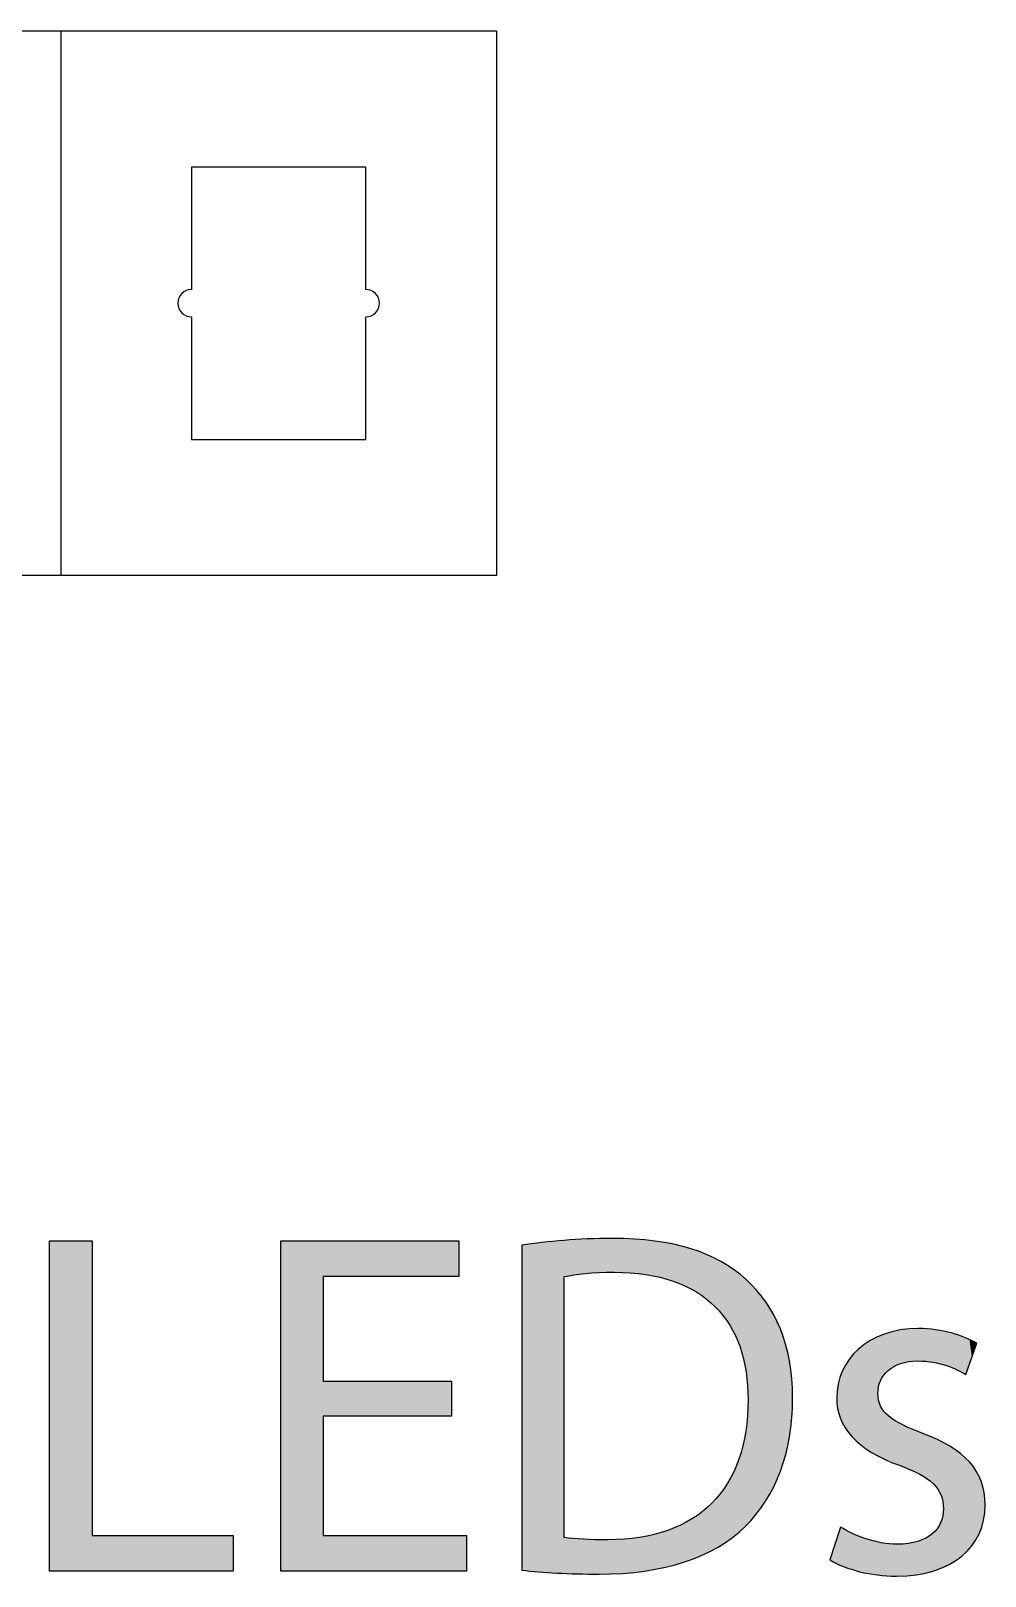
# Model space of a CAD drawing. Extents: x 4 to 432, y -209 to -4.
# Drawn here: x 364.37 to 381.9, y -151.55 to -123.18 of the extents above; entities that cross this region are included whole.
import ezdxf

# ---------------------------------------------------------------- set-up
doc = ezdxf.new("R2010")
doc.units = 0
doc.layers.add('LAYER_1', color=7, linetype='CONTINUOUS')

# ---------------------------------------------------------------- blocks, each defined once
blk = doc.blocks.new('*U13')
at = {"layer": 'LAYER_1', "color": 250, "extrusion": (0, 0, -1)}
for points in [[(-364.71, -151.461), (-364.71, -145.395), (-365.493, -151.461)], [(-365.493, -151.461), (-364.71, -145.395), (-365.493, -145.395)]]:
    blk.add_solid(points, dxfattribs=at)
at = {"layer": 'LAYER_1', "color": 250}
for points in [[(365.493, -151.461), (365.493, -150.804), (368.085, -151.461)], [(368.085, -151.461), (365.493, -150.804), (368.085, -150.804)]]:
    blk.add_solid(points, dxfattribs=at)
blk = doc.blocks.new('*U14')
at = {"layer": 'LAYER_1', "color": 250, "extrusion": (0, 0, -1)}
for points in [[(-368.958, -151.461), (-368.958, -145.395), (-369.741, -151.461)], [(-369.741, -151.461), (-368.958, -145.395), (-369.741, -145.395)], [(-372.099, -146.052), (-372.099, -145.395), (-372.234, -146.052)], [(-372.234, -146.052), (-372.099, -145.395), (-372.234, -145.395)], [(-372.099, -151.461), (-372.099, -150.804), (-372.234, -151.461)], [(-372.234, -151.461), (-372.099, -150.804), (-372.234, -150.804)], [(-372.234, -151.461), (-372.234, -150.804), (-372.369, -151.461)], [(-372.369, -151.461), (-372.234, -150.804), (-372.369, -150.804)]]:
    blk.add_solid(points, dxfattribs=at)
at = {"layer": 'LAYER_1', "color": 250}
for points in [[(369.741, -146.052), (369.741, -145.395), (372.099, -146.052)], [(372.099, -146.052), (369.741, -145.395), (372.099, -145.395)], [(369.741, -148.617), (369.741, -147.969), (372.099, -148.617)], [(372.099, -148.617), (369.741, -147.969), (372.099, -147.969)], [(369.741, -151.461), (369.741, -150.804), (372.099, -151.461)], [(372.099, -151.461), (369.741, -150.804), (372.099, -150.804)]]:
    blk.add_solid(points, dxfattribs=at)
blk = doc.blocks.new('*U15')
at = {"layer": 'LAYER_1', "color": 250}
for points in [[(374.036, -151.496), (373.386, -145.476), (374.036, -145.401)], [(373.386, -151.443), (373.386, -145.476), (374.036, -151.496)], [(374.164, -151.5), (374.036, -145.401), (374.164, -145.386)], [(374.036, -151.496), (374.036, -145.401), (374.164, -151.5)], [(374.164, -151.5), (374.164, -145.386), (374.168, -151.5)], [(374.168, -151.5), (374.164, -145.386), (374.168, -145.386)], [(374.524, -145.999), (374.168, -145.386), (374.524, -145.372)], [(374.553, -145.995), (374.524, -145.372), (374.553, -145.37)], [(374.808, -145.984), (374.553, -145.37), (374.808, -145.36)], [(374.961, -145.977), (374.808, -145.36), (374.961, -145.354)], [(375.051, -145.973), (374.961, -145.354), (375.051, -145.35)], [(375.087, -145.971), (375.087, -145.351), (375.238, -145.977)], [(375.238, -145.977), (375.238, -145.356), (375.266, -145.978)], [(375.266, -145.978), (375.266, -145.357), (375.387, -145.982)], [(375.387, -145.982), (375.387, -145.36), (375.458, -145.99)], [(375.458, -145.99), (375.458, -145.362), (375.552, -146)], [(375.552, -146), (375.552, -145.371), (375.645, -146.01)], [(375.645, -146.01), (375.645, -145.38), (375.668, -146.013)], [(375.668, -146.013), (375.668, -145.383), (375.821, -146.043)], [(375.821, -146.043), (375.821, -145.397), (375.835, -146.046)], [(375.835, -146.046), (375.835, -145.399), (375.929, -146.065)], [(375.929, -146.065), (375.929, -145.415), (376.025, -146.093)], [(376.025, -146.093), (376.025, -145.432), (376.071, -146.106)], [(376.071, -146.106), (376.071, -145.44), (376.171, -146.136)], [(376.171, -146.136), (376.171, -145.457), (376.183, -146.141)], [(376.183, -146.141), (376.183, -145.459), (376.302, -146.189)], [(376.302, -146.189), (376.302, -145.49), (376.378, -146.22)], [(376.378, -146.22), (376.378, -145.51), (376.392, -146.226)], [(376.392, -146.226), (376.392, -145.514), (376.502, -146.285)], [(376.502, -146.285), (376.502, -145.543), (376.514, -146.291)], [(376.514, -146.291), (376.514, -145.547), (376.594, -146.334)], [(376.594, -146.334), (376.594, -145.576), (376.703, -146.41)], [(376.703, -146.41), (376.703, -145.616), (376.707, -146.412)], [(376.707, -146.412), (376.707, -145.618), (376.777, -146.461)], [(376.777, -146.461), (376.777, -145.643), (376.794, -146.476)], [(376.794, -146.476), (376.794, -145.649), (376.88, -146.552)], [(376.88, -146.552), (376.88, -145.692), (376.94, -146.605)], [(376.94, -146.605), (376.94, -145.721), (376.998, -146.67)], [(376.998, -146.67), (376.998, -145.75), (377.034, -146.71)], [(377.034, -146.71), (377.034, -145.767), (377.058, -146.737)], [(377.058, -146.737), (377.058, -145.779), (377.083, -146.765)], [(377.083, -146.765), (377.083, -145.795), (377.168, -146.886)], [(377.168, -146.886), (377.168, -145.85), (377.207, -146.942)], [(377.207, -146.942), (377.207, -145.875), (377.26, -147.04)], [(377.26, -147.04), (377.26, -145.909), (377.282, -147.08)], [(377.282, -147.08), (377.282, -145.923), (377.296, -147.106)], [(377.296, -147.106), (377.296, -145.932), (377.311, -147.134)], [(377.311, -147.134), (377.311, -145.944), (377.376, -147.291)], [(377.376, -147.291), (377.376, -145.997), (377.397, -147.342)], [(377.397, -147.342), (377.397, -146.014), (377.449, -147.519)], [(377.449, -147.519), (377.449, -146.058), (377.462, -147.564)], [(377.462, -147.564), (377.462, -146.069), (377.49, -147.705)], [(377.49, -147.705), (377.49, -146.091), (377.502, -147.763)], [(377.502, -147.763), (377.502, -146.101), (377.508, -147.796)], [(377.508, -147.796), (377.508, -146.106), (377.509, -147.8)], [(377.509, -147.8), (377.509, -146.107), (377.533, -148.024)], [(377.533, -148.024), (377.533, -146.132), (377.536, -148.049)], [(377.536, -148.049), (377.536, -146.135), (377.544, -148.311)], [(377.544, -150.583), (377.536, -148.534), (377.544, -148.311)], [(377.533, -150.595), (377.509, -148.828), (377.533, -148.61)], [(377.536, -150.592), (377.533, -148.61), (377.536, -148.534)], [(377.49, -150.642), (377.462, -149.09), (377.49, -148.95)], [(377.502, -150.63), (377.49, -148.95), (377.502, -148.892)], [(377.508, -150.623), (377.502, -148.892), (377.508, -148.834)], [(377.509, -150.622), (377.508, -148.834), (377.509, -148.828)], [(377.449, -150.678), (377.397, -149.334), (377.449, -149.157)], [(377.462, -150.667), (377.449, -149.157), (377.462, -149.09)], [(377.376, -150.742), (377.311, -149.562), (377.376, -149.404)], [(377.397, -150.724), (377.376, -149.404), (377.397, -149.334)], [(377.207, -150.878), (377.168, -149.846), (377.207, -149.773)], [(377.26, -150.843), (377.207, -149.773), (377.26, -149.674)], [(377.282, -150.824), (377.26, -149.674), (377.282, -149.634)], [(377.296, -150.812), (377.282, -149.634), (377.296, -149.6)], [(377.311, -150.798), (377.296, -149.6), (377.311, -149.562)], [(376.998, -151.018), (376.94, -150.145), (376.998, -150.08)], [(377.034, -150.994), (376.998, -150.08), (377.034, -150.038)], [(377.058, -150.978), (377.034, -150.038), (377.058, -150.004)], [(377.083, -150.961), (377.058, -150.004), (377.083, -149.968)], [(377.168, -150.904), (377.083, -149.968), (377.168, -149.846)], [(376.703, -151.168), (376.594, -150.446), (376.703, -150.37)], [(376.707, -151.166), (376.703, -150.37), (376.707, -150.367)], [(376.777, -151.13), (376.707, -150.367), (376.777, -150.305)], [(376.794, -151.122), (376.777, -150.305), (376.794, -150.29)], [(376.88, -151.078), (376.794, -150.29), (376.88, -150.213)], [(376.94, -151.047), (376.88, -150.213), (376.94, -150.145)], [(376.183, -151.345), (376.171, -150.672), (376.183, -150.667)], [(376.302, -151.313), (376.183, -150.667), (376.302, -150.618)], [(376.378, -151.292), (376.302, -150.618), (376.378, -150.577)], [(376.392, -151.286), (376.378, -150.577), (376.392, -150.569)], [(376.502, -151.244), (376.392, -150.569), (376.502, -150.509)], [(376.514, -151.24), (376.502, -150.509), (376.514, -150.503)], [(376.594, -151.209), (376.514, -150.503), (376.594, -150.446)], [(374.168, -151.5), (374.168, -150.84), (374.524, -151.508)], [(374.524, -151.508), (374.524, -150.876), (374.553, -151.509)], [(374.553, -151.509), (374.553, -150.877), (374.808, -151.515)], [(375.051, -151.507), (374.961, -150.885), (375.051, -150.882)], [(375.087, -151.506), (375.051, -150.882), (375.087, -150.881)], [(375.238, -151.501), (375.087, -150.881), (375.238, -150.875)], [(375.266, -151.498), (375.238, -150.875), (375.266, -150.874)], [(375.387, -151.486), (375.266, -150.874), (375.387, -150.861)], [(375.458, -151.478), (375.387, -150.861), (375.458, -150.853)], [(375.552, -151.468), (375.458, -150.853), (375.552, -150.842)], [(375.645, -151.459), (375.552, -150.842), (375.645, -150.824)], [(375.668, -151.454), (375.645, -150.824), (375.668, -150.819)], [(375.821, -151.426), (375.668, -150.819), (375.821, -150.788)], [(375.835, -151.424), (375.821, -150.788), (375.835, -150.784)], [(375.929, -151.406), (375.835, -150.784), (375.929, -150.756)], [(376.025, -151.389), (375.929, -150.756), (376.025, -150.727)], [(376.071, -151.376), (376.025, -150.727), (376.071, -150.714)], [(376.171, -151.349), (376.071, -150.714), (376.171, -150.672)]]:
    blk.add_solid(points, dxfattribs=at)
at = {"layer": 'LAYER_1', "color": 250, "extrusion": (0, 0, -1)}
for points in [[(-374.168, -146.052), (-374.168, -145.386), (-374.524, -145.999)], [(-374.524, -145.999), (-374.524, -145.372), (-374.553, -145.995)], [(-374.553, -145.995), (-374.553, -145.37), (-374.808, -145.984)], [(-374.808, -145.984), (-374.808, -145.36), (-374.961, -145.977)], [(-374.961, -145.977), (-374.961, -145.354), (-375.051, -145.973)], [(-375.051, -145.973), (-375.051, -145.35), (-375.087, -145.971)], [(-375.087, -145.971), (-375.051, -145.35), (-375.087, -145.351)], [(-375.238, -145.977), (-375.087, -145.351), (-375.238, -145.356)], [(-375.266, -145.978), (-375.238, -145.356), (-375.266, -145.357)], [(-375.387, -145.982), (-375.266, -145.357), (-375.387, -145.36)], [(-375.458, -145.99), (-375.387, -145.36), (-375.458, -145.362)], [(-375.552, -146), (-375.458, -145.362), (-375.552, -145.371)], [(-375.645, -146.01), (-375.552, -145.371), (-375.645, -145.38)], [(-375.668, -146.013), (-375.645, -145.38), (-375.668, -145.383)], [(-375.821, -146.043), (-375.668, -145.383), (-375.821, -145.397)], [(-375.835, -146.046), (-375.821, -145.397), (-375.835, -145.399)], [(-375.929, -146.065), (-375.835, -145.399), (-375.929, -145.415)], [(-376.025, -146.093), (-375.929, -145.415), (-376.025, -145.432)], [(-376.071, -146.106), (-376.025, -145.432), (-376.071, -145.44)], [(-376.171, -146.136), (-376.071, -145.44), (-376.171, -145.457)], [(-376.183, -146.141), (-376.171, -145.457), (-376.183, -145.459)], [(-376.302, -146.189), (-376.183, -145.459), (-376.302, -145.49)], [(-376.378, -146.22), (-376.302, -145.49), (-376.378, -145.51)], [(-376.392, -146.226), (-376.378, -145.51), (-376.392, -145.514)], [(-376.502, -146.285), (-376.392, -145.514), (-376.502, -145.543)], [(-376.514, -146.291), (-376.502, -145.543), (-376.514, -145.547)], [(-376.594, -146.334), (-376.514, -145.547), (-376.594, -145.576)], [(-376.703, -146.41), (-376.594, -145.576), (-376.703, -145.616)], [(-376.707, -146.412), (-376.703, -145.616), (-376.707, -145.618)], [(-376.777, -146.461), (-376.707, -145.618), (-376.777, -145.643)], [(-376.794, -146.476), (-376.777, -145.643), (-376.794, -145.649)], [(-376.88, -146.552), (-376.794, -145.649), (-376.88, -145.692)], [(-376.94, -146.605), (-376.88, -145.692), (-376.94, -145.721)], [(-376.998, -146.67), (-376.94, -145.721), (-376.998, -145.75)], [(-377.034, -146.71), (-376.998, -145.75), (-377.034, -145.767)], [(-377.058, -146.737), (-377.034, -145.767), (-377.058, -145.779)], [(-377.083, -146.765), (-377.058, -145.779), (-377.083, -145.795)], [(-377.168, -146.886), (-377.083, -145.795), (-377.168, -145.85)], [(-377.207, -146.942), (-377.168, -145.85), (-377.207, -145.875)], [(-377.26, -147.04), (-377.207, -145.875), (-377.26, -145.909)], [(-377.282, -147.08), (-377.26, -145.909), (-377.282, -145.923)], [(-377.296, -147.106), (-377.282, -145.923), (-377.296, -145.932)], [(-377.311, -147.134), (-377.296, -145.932), (-377.311, -145.944)], [(-377.376, -147.291), (-377.311, -145.944), (-377.376, -145.997)], [(-377.397, -147.342), (-377.376, -145.997), (-377.397, -146.014)], [(-377.449, -147.519), (-377.397, -146.014), (-377.449, -146.058)], [(-377.462, -147.564), (-377.449, -146.058), (-377.462, -146.069)], [(-377.49, -147.705), (-377.462, -146.069), (-377.49, -146.091)], [(-377.502, -147.763), (-377.49, -146.091), (-377.502, -146.101)], [(-377.508, -147.796), (-377.502, -146.101), (-377.508, -146.106)], [(-377.509, -147.8), (-377.508, -146.106), (-377.509, -146.107)], [(-377.533, -148.024), (-377.509, -146.107), (-377.533, -146.132)], [(-377.536, -148.049), (-377.533, -146.132), (-377.536, -146.135)], [(-377.544, -148.311), (-377.536, -146.135), (-377.544, -146.143)], [(-377.544, -150.583), (-377.544, -146.143), (-377.69, -150.421)], [(-377.69, -150.421), (-377.544, -146.143), (-377.69, -146.292)], [(-377.69, -150.421), (-377.69, -146.292), (-377.7, -150.408)], [(-377.7, -150.408), (-377.69, -146.292), (-377.7, -146.302)], [(-377.7, -150.408), (-377.7, -146.302), (-377.865, -150.178)], [(-377.865, -150.178), (-377.7, -146.302), (-377.865, -146.513)], [(-377.865, -150.178), (-377.865, -146.513), (-377.869, -150.171)], [(-377.869, -150.171), (-377.865, -146.513), (-377.869, -146.517)], [(-377.869, -150.171), (-377.869, -146.517), (-378.015, -149.912)], [(-378.015, -149.912), (-377.869, -146.517), (-378.015, -146.753)], [(-378.015, -149.912), (-378.015, -146.753), (-378.016, -149.911)], [(-378.016, -149.911), (-378.015, -146.753), (-378.016, -146.754)], [(-378.016, -149.911), (-378.016, -146.754), (-378.138, -149.628)], [(-378.138, -149.628), (-378.016, -146.754), (-378.138, -147.013)], [(-378.138, -149.628), (-378.138, -147.013), (-378.139, -149.625)], [(-378.139, -149.625), (-378.138, -147.013), (-378.139, -147.016)], [(-378.139, -149.625), (-378.139, -147.016), (-378.235, -149.323)], [(-378.235, -149.323), (-378.139, -147.016), (-378.235, -147.294)], [(-378.235, -149.323), (-378.235, -147.294), (-378.236, -149.318)], [(-378.236, -149.318), (-378.235, -147.294), (-378.236, -147.301)], [(-378.236, -149.318), (-378.236, -147.301), (-378.305, -148.996)], [(-378.305, -148.996), (-378.236, -147.301), (-378.305, -147.6)], [(-378.305, -148.996), (-378.305, -147.6), (-378.306, -148.992)], [(-378.306, -148.992), (-378.305, -147.6), (-378.306, -147.607)], [(-378.306, -148.992), (-378.306, -147.607), (-378.349, -148.65)], [(-378.349, -148.65), (-378.306, -147.607), (-378.349, -147.929)], [(-378.349, -148.65), (-378.349, -147.929), (-378.349, -148.647)], [(-378.349, -148.647), (-378.349, -147.929), (-378.349, -147.937)], [(-378.349, -148.647), (-378.349, -147.937), (-378.363, -148.284)], [(-377.533, -150.595), (-377.533, -148.61), (-377.536, -150.592)], [(-377.536, -150.592), (-377.536, -148.534), (-377.544, -150.583)], [(-377.49, -150.642), (-377.49, -148.95), (-377.502, -150.63)], [(-377.502, -150.63), (-377.502, -148.892), (-377.508, -150.623)], [(-377.508, -150.623), (-377.508, -148.834), (-377.509, -150.622)], [(-377.509, -150.622), (-377.509, -148.828), (-377.533, -150.595)], [(-377.449, -150.678), (-377.449, -149.157), (-377.462, -150.667)], [(-377.462, -150.667), (-377.462, -149.09), (-377.49, -150.642)], [(-377.376, -150.742), (-377.376, -149.404), (-377.397, -150.724)], [(-377.397, -150.724), (-377.397, -149.334), (-377.449, -150.678)], [(-377.207, -150.878), (-377.207, -149.773), (-377.26, -150.843)], [(-377.26, -150.843), (-377.26, -149.674), (-377.282, -150.824)], [(-377.282, -150.824), (-377.282, -149.634), (-377.296, -150.812)], [(-377.296, -150.812), (-377.296, -149.6), (-377.311, -150.798)], [(-377.311, -150.798), (-377.311, -149.562), (-377.376, -150.742)], [(-376.998, -151.018), (-376.998, -150.08), (-377.034, -150.994)], [(-377.034, -150.994), (-377.034, -150.038), (-377.058, -150.978)], [(-377.058, -150.978), (-377.058, -150.004), (-377.083, -150.961)], [(-377.083, -150.961), (-377.083, -149.968), (-377.168, -150.904)], [(-377.168, -150.904), (-377.168, -149.846), (-377.207, -150.878)], [(-376.703, -151.168), (-376.703, -150.37), (-376.707, -151.166)], [(-376.707, -151.166), (-376.707, -150.367), (-376.777, -151.13)], [(-376.777, -151.13), (-376.777, -150.305), (-376.794, -151.122)], [(-376.794, -151.122), (-376.794, -150.29), (-376.88, -151.078)], [(-376.88, -151.078), (-376.88, -150.213), (-376.94, -151.047)], [(-376.94, -151.047), (-376.94, -150.145), (-376.998, -151.018)], [(-376.183, -151.345), (-376.183, -150.667), (-376.302, -151.313)], [(-376.302, -151.313), (-376.302, -150.618), (-376.378, -151.292)], [(-376.378, -151.292), (-376.378, -150.577), (-376.392, -151.286)], [(-376.392, -151.286), (-376.392, -150.569), (-376.502, -151.244)], [(-376.502, -151.244), (-376.502, -150.509), (-376.514, -151.24)], [(-376.514, -151.24), (-376.514, -150.503), (-376.594, -151.209)], [(-376.594, -151.209), (-376.594, -150.446), (-376.703, -151.168)], [(-374.524, -151.508), (-374.168, -150.84), (-374.524, -150.876)], [(-374.553, -151.509), (-374.524, -150.876), (-374.553, -150.877)], [(-374.808, -151.515), (-374.553, -150.877), (-374.808, -150.882)], [(-374.808, -151.515), (-374.808, -150.882), (-374.961, -151.51)], [(-374.961, -151.51), (-374.808, -150.882), (-374.961, -150.885)], [(-374.961, -151.51), (-374.961, -150.885), (-375.051, -151.507)], [(-375.051, -151.507), (-375.051, -150.882), (-375.087, -151.506)], [(-375.087, -151.506), (-375.087, -150.881), (-375.238, -151.501)], [(-375.238, -151.501), (-375.238, -150.875), (-375.266, -151.498)], [(-375.266, -151.498), (-375.266, -150.874), (-375.387, -151.486)], [(-375.387, -151.486), (-375.387, -150.861), (-375.458, -151.478)], [(-375.458, -151.478), (-375.458, -150.853), (-375.552, -151.468)], [(-375.552, -151.468), (-375.552, -150.842), (-375.645, -151.459)], [(-375.645, -151.459), (-375.645, -150.824), (-375.668, -151.454)], [(-375.668, -151.454), (-375.668, -150.819), (-375.821, -151.426)], [(-375.821, -151.426), (-375.821, -150.788), (-375.835, -151.424)], [(-375.835, -151.424), (-375.835, -150.784), (-375.929, -151.406)], [(-375.929, -151.406), (-375.929, -150.756), (-376.025, -151.389)], [(-376.025, -151.389), (-376.025, -150.727), (-376.071, -151.376)], [(-376.071, -151.376), (-376.071, -150.714), (-376.171, -151.349)], [(-376.171, -151.349), (-376.171, -150.672), (-376.183, -151.345)]]:
    blk.add_solid(points, dxfattribs=at)
blk = doc.blocks.new('*U16')
at = {"layer": 'LAYER_1', "color": 250}
for points in [[(379.789, -149.263), (379.706, -147.286), (379.789, -147.225)], [(379.814, -149.28), (379.789, -147.225), (379.814, -147.214)], [(379.789, -149.263), (379.789, -147.225), (379.814, -149.28)], [(379.921, -149.337), (379.814, -147.214), (379.921, -147.165)], [(379.814, -149.28), (379.814, -147.214), (379.921, -149.337)], [(379.929, -149.341), (379.921, -147.165), (379.929, -147.161)], [(379.921, -149.337), (379.921, -147.165), (379.929, -149.341)], [(379.941, -148.076), (379.929, -147.161), (379.941, -147.156)], [(379.977, -147.965), (379.941, -147.155), (379.977, -147.139)], [(379.941, -148.075), (379.941, -147.156), (379.941, -147.155)], [(379.978, -147.962), (379.977, -147.139), (379.978, -147.138)], [(379.991, -147.94), (379.978, -147.138), (379.991, -147.132)], [(380.036, -147.864), (379.991, -147.132), (380.036, -147.112)], [(380.041, -147.858), (380.036, -147.112), (380.041, -147.109)], [(380.046, -147.853), (380.041, -147.109), (380.046, -147.107)], [(380.05, -147.848), (380.046, -147.107), (380.05, -147.106)], [(380.118, -147.776), (380.05, -147.106), (380.118, -147.089)], [(380.13, -147.767), (380.118, -147.089), (380.13, -147.086)], [(380.221, -147.703), (380.13, -147.086), (380.221, -147.063)], [(380.27, -147.681), (380.221, -147.063), (380.27, -147.05)], [(380.288, -147.673), (380.27, -147.05), (380.288, -147.046)], [(380.325, -147.657), (380.288, -147.046), (380.325, -147.037)], [(380.342, -147.649), (380.325, -147.037), (380.342, -147.032)], [(380.346, -147.648), (380.342, -147.032), (380.346, -147.032)], [(380.388, -147.637), (380.346, -147.032), (380.388, -147.029)], [(380.49, -147.613), (380.388, -147.029), (380.49, -147.021)], [(380.492, -147.613), (380.49, -147.021), (380.492, -147.021)], [(380.637, -147.602), (380.492, -147.021), (380.637, -147.009)], [(380.658, -147.6), (380.637, -147.009), (380.658, -147.008)], [(380.663, -147.601), (380.658, -147.008), (380.663, -147.007)], [(380.658, -147.6), (380.658, -147.008), (380.663, -147.601)], [(380.675, -147.602), (380.663, -147.007), (380.675, -147.006)], [(380.663, -147.601), (380.663, -147.007), (380.675, -147.602)], [(380.675, -147.602), (380.675, -147.006), (380.698, -147.604)], [(380.698, -147.604), (380.698, -147.008), (380.757, -147.609)], [(380.757, -147.609), (380.757, -147.012), (380.809, -147.613)], [(380.809, -147.613), (380.809, -147.015), (380.838, -147.616)], [(380.838, -147.616), (380.838, -147.017), (380.927, -147.623)], [(380.927, -147.623), (380.927, -147.024), (380.944, -147.624)], [(380.944, -147.624), (380.944, -147.025), (380.949, -147.626)], [(380.949, -147.626), (380.949, -147.025), (380.962, -147.629)], [(380.962, -147.629), (380.962, -147.026), (380.995, -147.637)], [(380.995, -147.637), (380.995, -147.028), (381.019, -147.643)], [(381.019, -147.643), (381.019, -147.033), (381.023, -147.644)], [(381.023, -147.644), (381.023, -147.034), (381.032, -147.647)], [(381.032, -147.647), (381.032, -147.036), (381.083, -147.659)], [(381.083, -147.659), (381.083, -147.046), (381.09, -147.661)], [(381.09, -147.661), (381.09, -147.048), (381.122, -147.669)], [(381.122, -147.669), (381.122, -147.054), (381.124, -147.669)], [(381.124, -147.669), (381.124, -147.054), (381.134, -147.672)], [(381.134, -147.672), (381.134, -147.057), (381.191, -147.686)], [(381.191, -147.686), (381.191, -147.068), (381.241, -147.706)], [(381.241, -147.706), (381.241, -147.078), (381.254, -147.711)], [(381.254, -147.711), (381.254, -147.081), (381.285, -147.724)], [(381.285, -147.724), (381.285, -147.087), (381.394, -147.767)], [(381.394, -147.767), (381.394, -147.124), (381.451, -147.798)], [(381.451, -147.798), (381.451, -147.143), (381.473, -147.811)], [(381.473, -147.811), (381.473, -147.151), (381.539, -147.847)], [(381.539, -147.847), (381.539, -147.173), (381.548, -147.852)], [(381.737, -147.302), (381.657, -147.232), (381.737, -147.272)], [(379.451, -148.986), (379.401, -147.571), (379.451, -147.517)], [(379.455, -148.992), (379.451, -147.517), (379.455, -147.512)], [(379.451, -148.986), (379.451, -147.517), (379.455, -148.992)], [(379.573, -149.102), (379.455, -147.512), (379.573, -147.382)], [(379.455, -148.992), (379.455, -147.512), (379.573, -149.102)], [(379.594, -149.122), (379.573, -147.382), (379.594, -147.367)], [(379.573, -149.102), (379.573, -147.382), (379.594, -149.122)], [(379.616, -149.142), (379.594, -147.367), (379.616, -147.351)], [(379.594, -149.122), (379.594, -147.367), (379.616, -149.142)], [(379.706, -149.205), (379.616, -147.351), (379.706, -147.286)], [(379.616, -149.142), (379.616, -147.351), (379.706, -149.205)], [(379.706, -149.205), (379.706, -147.286), (379.789, -149.263)], [(379.276, -148.723), (379.244, -147.887), (379.276, -147.788)], [(379.3, -148.77), (379.276, -147.788), (379.3, -147.747)], [(379.276, -148.723), (379.276, -147.788), (379.3, -148.77)], [(379.331, -148.83), (379.3, -147.747), (379.331, -147.694)], [(379.3, -148.77), (379.3, -147.747), (379.331, -148.83)], [(379.401, -148.922), (379.331, -147.694), (379.401, -147.571)], [(379.331, -148.83), (379.331, -147.694), (379.401, -148.922)], [(379.401, -148.922), (379.401, -147.571), (379.451, -148.986)], [(379.19, -148.476), (379.173, -148.284), (379.19, -148.114)], [(379.199, -148.506), (379.19, -148.114), (379.199, -148.028)], [(379.19, -148.476), (379.19, -148.114), (379.199, -148.506)], [(379.243, -148.658), (379.199, -148.028), (379.243, -147.892)], [(379.199, -148.506), (379.199, -148.028), (379.243, -148.658)], [(379.244, -148.661), (379.243, -147.892), (379.244, -147.887)], [(379.243, -148.658), (379.243, -147.892), (379.244, -148.661)], [(379.244, -148.661), (379.244, -147.887), (379.276, -148.723)], [(379.929, -149.341), (379.929, -148.194), (379.941, -149.347)], [(379.941, -149.347), (379.941, -148.318), (379.941, -149.348)], [(379.941, -149.348), (379.941, -148.32), (379.977, -149.367)], [(379.977, -149.367), (379.977, -148.426), (379.978, -149.367)], [(379.978, -149.367), (379.978, -148.431), (379.991, -149.374)], [(379.991, -149.374), (379.991, -148.451), (380.036, -149.398)], [(380.036, -149.398), (380.036, -148.521), (380.041, -149.401)], [(380.041, -149.401), (380.041, -148.529), (380.046, -149.403)], [(380.046, -149.403), (380.046, -148.534), (380.05, -149.406)], [(380.05, -149.406), (380.05, -148.538), (380.118, -149.433)], [(380.118, -149.433), (380.118, -148.605), (380.13, -149.438)], [(380.13, -149.438), (380.13, -148.617), (380.221, -149.475)], [(380.221, -149.475), (380.221, -148.674), (380.27, -149.495)], [(380.27, -149.495), (380.27, -148.704), (380.288, -149.502)], [(380.288, -149.502), (380.288, -148.715), (380.325, -149.517)], [(380.325, -149.517), (380.325, -148.737), (380.342, -149.525)], [(380.342, -149.525), (380.342, -148.748), (380.346, -149.527)], [(380.346, -149.527), (380.346, -148.751), (380.388, -149.545)], [(380.388, -149.545), (380.388, -148.777), (380.49, -149.59)], [(380.49, -149.59), (380.49, -148.82), (380.492, -149.59)], [(380.492, -149.59), (380.492, -148.82), (380.637, -149.654)], [(380.637, -149.654), (380.637, -148.882), (380.658, -149.663)], [(380.658, -149.663), (380.658, -148.89), (380.663, -149.665)], [(380.663, -149.665), (380.663, -148.893), (380.675, -149.671)], [(380.675, -149.671), (380.675, -148.898), (380.698, -149.68)], [(380.698, -149.68), (380.698, -148.908), (380.757, -149.716)], [(380.757, -149.716), (380.757, -148.932), (380.809, -149.748)], [(380.809, -149.748), (380.809, -148.954), (380.838, -149.766)], [(380.838, -149.766), (380.838, -148.967), (380.927, -149.839)], [(380.927, -149.839), (380.927, -149.004), (380.944, -149.853)], [(380.944, -149.853), (380.944, -149.011), (380.949, -149.857)], [(380.949, -149.857), (380.949, -149.014), (380.962, -149.872)], [(380.962, -149.872), (380.962, -149.019), (380.995, -149.911)], [(380.995, -149.911), (380.995, -149.033), (381.019, -149.939)], [(381.019, -149.939), (381.019, -149.043), (381.023, -149.944)], [(381.023, -149.944), (381.023, -149.045), (381.032, -149.956)], [(381.032, -149.956), (381.032, -149.05), (381.083, -150.051)], [(381.083, -150.051), (381.083, -149.077), (381.09, -150.064)], [(381.09, -150.064), (381.09, -149.081), (381.122, -150.177)], [(381.122, -150.177), (381.122, -149.097), (381.124, -150.184)], [(381.124, -150.184), (381.124, -149.098), (381.134, -150.318)], [(381.134, -151.384), (381.124, -150.43), (381.134, -150.318)], [(379.243, -151.349), (379.199, -150.79), (379.243, -150.657)], [(379.244, -151.35), (379.243, -150.657), (379.244, -150.651)], [(379.243, -151.349), (379.243, -150.657), (379.244, -151.35)], [(379.244, -151.35), (379.244, -150.651), (379.276, -151.365)], [(381.032, -151.426), (381.023, -150.674), (381.032, -150.658)], [(381.083, -151.405), (381.032, -150.658), (381.083, -150.571)], [(381.09, -151.402), (381.083, -150.571), (381.09, -150.549)], [(381.122, -151.389), (381.09, -150.549), (381.122, -150.45)], [(381.124, -151.388), (381.122, -150.45), (381.124, -150.43)], [(379.173, -151.315), (379.047, -151.254), (379.173, -150.87)], [(379.19, -151.324), (379.173, -150.87), (379.19, -150.817)], [(379.173, -151.315), (379.173, -150.87), (379.19, -151.324)], [(379.199, -151.328), (379.19, -150.817), (379.199, -150.79)], [(379.19, -151.324), (379.19, -150.817), (379.199, -151.328)], [(379.199, -151.328), (379.199, -150.79), (379.243, -151.349)], [(379.276, -151.365), (379.276, -150.669), (379.3, -151.377)], [(379.3, -151.377), (379.3, -150.682), (379.331, -151.386)], [(379.331, -151.386), (379.331, -150.699), (379.401, -151.409)], [(379.401, -151.409), (379.401, -150.738), (379.451, -151.425)], [(379.451, -151.425), (379.451, -150.765), (379.455, -151.426)], [(379.455, -151.426), (379.455, -150.767), (379.573, -151.464)], [(379.573, -151.464), (379.573, -150.814), (379.594, -151.47)], [(379.594, -151.47), (379.594, -150.822), (379.616, -151.474)], [(379.616, -151.474), (379.616, -150.831), (379.706, -151.491)], [(379.706, -151.491), (379.706, -150.866), (379.789, -151.506)], [(379.789, -151.506), (379.789, -150.887), (379.814, -151.511)], [(379.814, -151.511), (379.814, -150.894), (379.921, -151.53)], [(379.921, -151.53), (379.921, -150.921), (379.929, -151.531)], [(379.929, -151.531), (379.929, -150.923), (379.941, -151.531)], [(379.941, -151.531), (379.941, -150.926), (379.941, -151.531)], [(379.941, -151.531), (379.941, -150.926), (379.977, -151.534)], [(379.977, -151.534), (379.977, -150.935), (379.978, -151.534)], [(379.978, -151.534), (379.978, -150.935), (379.991, -151.534)], [(379.991, -151.534), (379.991, -150.939), (380.036, -151.537)], [(380.036, -151.537), (380.036, -150.943), (380.041, -151.537)], [(380.041, -151.537), (380.041, -150.943), (380.046, -151.538)], [(380.046, -151.538), (380.046, -150.944), (380.05, -151.538)], [(380.05, -151.538), (380.05, -150.944), (380.118, -151.542)], [(380.118, -151.542), (380.118, -150.95), (380.13, -151.543)], [(380.13, -151.543), (380.13, -150.952), (380.221, -151.548)], [(380.637, -151.527), (380.492, -150.953), (380.637, -150.921)], [(380.658, -151.522), (380.637, -150.921), (380.658, -150.917)], [(380.663, -151.521), (380.658, -150.917), (380.663, -150.916)], [(380.675, -151.518), (380.663, -150.916), (380.675, -150.911)], [(380.698, -151.513), (380.675, -150.911), (380.698, -150.902)], [(380.757, -151.5), (380.698, -150.902), (380.757, -150.878)], [(380.809, -151.489), (380.757, -150.878), (380.809, -150.856)], [(380.838, -151.482), (380.809, -150.856), (380.838, -150.837)], [(380.927, -151.463), (380.838, -150.837), (380.927, -150.777)], [(380.944, -151.459), (380.927, -150.777), (380.944, -150.76)], [(380.949, -151.458), (380.944, -150.76), (380.949, -150.755)], [(380.962, -151.455), (380.949, -150.755), (380.962, -150.741)], [(380.995, -151.441), (380.962, -150.741), (380.995, -150.707)], [(381.019, -151.432), (380.995, -150.707), (381.019, -150.682)], [(381.023, -151.43), (381.019, -150.682), (381.023, -150.674)], [(380.221, -151.548), (380.221, -150.96), (380.27, -151.551)], [(380.325, -151.548), (380.288, -150.966), (380.325, -150.964)], [(380.342, -151.546), (380.325, -150.964), (380.342, -150.963)], [(380.346, -151.546), (380.342, -150.963), (380.346, -150.963)], [(380.388, -151.543), (380.346, -150.963), (380.388, -150.96)], [(380.49, -151.537), (380.388, -150.96), (380.49, -150.953)], [(380.492, -151.536), (380.49, -150.953), (380.492, -150.953)]]:
    blk.add_solid(points, dxfattribs=at)
at = {"layer": 'LAYER_1', "color": 250, "extrusion": (0, 0, -1)}
for points in [[(-379.929, -148.194), (-379.929, -147.161), (-379.941, -148.076)], [(-379.941, -148.075), (-379.941, -147.155), (-379.977, -147.965)], [(-379.941, -148.076), (-379.941, -147.156), (-379.941, -148.075)], [(-379.977, -147.965), (-379.977, -147.139), (-379.978, -147.962)], [(-379.978, -147.962), (-379.978, -147.138), (-379.991, -147.94)], [(-379.991, -147.94), (-379.991, -147.132), (-380.036, -147.864)], [(-380.036, -147.864), (-380.036, -147.112), (-380.041, -147.858)], [(-380.041, -147.858), (-380.041, -147.109), (-380.046, -147.853)], [(-380.046, -147.853), (-380.046, -147.107), (-380.05, -147.848)], [(-380.05, -147.848), (-380.05, -147.106), (-380.118, -147.776)], [(-380.118, -147.776), (-380.118, -147.089), (-380.13, -147.767)], [(-380.13, -147.767), (-380.13, -147.086), (-380.221, -147.703)], [(-380.221, -147.703), (-380.221, -147.063), (-380.27, -147.681)], [(-380.27, -147.681), (-380.27, -147.05), (-380.288, -147.673)], [(-380.288, -147.673), (-380.288, -147.046), (-380.325, -147.657)], [(-380.325, -147.657), (-380.325, -147.037), (-380.342, -147.649)], [(-380.342, -147.649), (-380.342, -147.032), (-380.346, -147.648)], [(-380.346, -147.648), (-380.346, -147.032), (-380.388, -147.637)], [(-380.388, -147.637), (-380.388, -147.029), (-380.49, -147.613)], [(-380.49, -147.613), (-380.49, -147.021), (-380.492, -147.613)], [(-380.492, -147.613), (-380.492, -147.021), (-380.637, -147.602)], [(-380.637, -147.602), (-380.637, -147.009), (-380.658, -147.6)], [(-380.698, -147.604), (-380.675, -147.006), (-380.698, -147.008)], [(-380.757, -147.609), (-380.698, -147.008), (-380.757, -147.012)], [(-380.809, -147.613), (-380.757, -147.012), (-380.809, -147.015)], [(-380.838, -147.616), (-380.809, -147.015), (-380.838, -147.017)], [(-380.927, -147.623), (-380.838, -147.017), (-380.927, -147.024)], [(-380.944, -147.624), (-380.927, -147.024), (-380.944, -147.025)], [(-380.949, -147.626), (-380.944, -147.025), (-380.949, -147.025)], [(-380.962, -147.629), (-380.949, -147.025), (-380.962, -147.026)], [(-380.995, -147.637), (-380.962, -147.026), (-380.995, -147.028)], [(-381.019, -147.643), (-380.995, -147.028), (-381.019, -147.033)], [(-381.023, -147.644), (-381.019, -147.033), (-381.023, -147.034)], [(-381.032, -147.647), (-381.023, -147.034), (-381.032, -147.036)], [(-381.083, -147.659), (-381.032, -147.036), (-381.083, -147.046)], [(-381.09, -147.661), (-381.083, -147.046), (-381.09, -147.048)], [(-381.122, -147.669), (-381.09, -147.048), (-381.122, -147.054)], [(-381.124, -147.669), (-381.122, -147.054), (-381.124, -147.054)], [(-381.134, -147.672), (-381.124, -147.054), (-381.134, -147.057)], [(-381.191, -147.686), (-381.134, -147.057), (-381.191, -147.068)], [(-381.241, -147.706), (-381.191, -147.068), (-381.241, -147.078)], [(-381.254, -147.711), (-381.241, -147.078), (-381.254, -147.081)], [(-381.285, -147.724), (-381.254, -147.081), (-381.285, -147.087)], [(-381.394, -147.767), (-381.285, -147.087), (-381.394, -147.124)], [(-381.451, -147.798), (-381.394, -147.124), (-381.451, -147.143)], [(-381.473, -147.811), (-381.451, -147.143), (-381.473, -147.151)], [(-381.539, -147.847), (-381.473, -147.151), (-381.539, -147.173)], [(-381.548, -147.852), (-381.539, -147.173), (-381.548, -147.178)], [(-381.548, -147.852), (-381.548, -147.178), (-381.612, -147.668)], [(-381.612, -147.668), (-381.548, -147.178), (-381.612, -147.21)], [(-381.612, -147.668), (-381.612, -147.21), (-381.657, -147.536)], [(-381.657, -147.536), (-381.612, -147.21), (-381.657, -147.232)], [(-381.657, -147.536), (-381.657, -147.232), (-381.737, -147.302)], [(-381.737, -147.302), (-381.737, -147.272), (-381.746, -147.276)], [(-379.941, -149.347), (-379.929, -148.194), (-379.941, -148.318)], [(-379.941, -149.348), (-379.941, -148.318), (-379.941, -148.32)], [(-379.977, -149.367), (-379.941, -148.32), (-379.977, -148.426)], [(-379.978, -149.367), (-379.977, -148.426), (-379.978, -148.431)], [(-379.991, -149.374), (-379.978, -148.431), (-379.991, -148.451)], [(-380.036, -149.398), (-379.991, -148.451), (-380.036, -148.521)], [(-380.041, -149.401), (-380.036, -148.521), (-380.041, -148.529)], [(-380.046, -149.403), (-380.041, -148.529), (-380.046, -148.534)], [(-380.05, -149.406), (-380.046, -148.534), (-380.05, -148.538)], [(-380.118, -149.433), (-380.05, -148.538), (-380.118, -148.605)], [(-380.13, -149.438), (-380.118, -148.605), (-380.13, -148.617)], [(-380.221, -149.475), (-380.13, -148.617), (-380.221, -148.674)], [(-380.27, -149.495), (-380.221, -148.674), (-380.27, -148.704)], [(-380.288, -149.502), (-380.27, -148.704), (-380.288, -148.715)], [(-380.325, -149.517), (-380.288, -148.715), (-380.325, -148.737)], [(-380.342, -149.525), (-380.325, -148.737), (-380.342, -148.748)], [(-380.346, -149.527), (-380.342, -148.748), (-380.346, -148.751)], [(-380.388, -149.545), (-380.346, -148.751), (-380.388, -148.777)], [(-380.49, -149.59), (-380.388, -148.777), (-380.49, -148.82)], [(-380.492, -149.59), (-380.49, -148.82), (-380.492, -148.82)], [(-380.637, -149.654), (-380.492, -148.82), (-380.637, -148.882)], [(-380.658, -149.663), (-380.637, -148.882), (-380.658, -148.89)], [(-380.663, -149.665), (-380.658, -148.89), (-380.663, -148.893)], [(-380.675, -149.671), (-380.663, -148.893), (-380.675, -148.898)], [(-380.698, -149.68), (-380.675, -148.898), (-380.698, -148.908)], [(-380.757, -149.716), (-380.698, -148.908), (-380.757, -148.932)], [(-380.809, -149.748), (-380.757, -148.932), (-380.809, -148.954)], [(-380.838, -149.766), (-380.809, -148.954), (-380.838, -148.967)], [(-380.927, -149.839), (-380.838, -148.967), (-380.927, -149.004)], [(-380.944, -149.853), (-380.927, -149.004), (-380.944, -149.011)], [(-380.949, -149.857), (-380.944, -149.011), (-380.949, -149.014)], [(-380.962, -149.872), (-380.949, -149.014), (-380.962, -149.019)], [(-380.995, -149.911), (-380.962, -149.019), (-380.995, -149.033)], [(-381.019, -149.939), (-380.995, -149.033), (-381.019, -149.043)], [(-381.023, -149.944), (-381.019, -149.043), (-381.023, -149.045)], [(-381.032, -149.956), (-381.023, -149.045), (-381.032, -149.05)], [(-381.083, -150.051), (-381.032, -149.05), (-381.083, -149.077)], [(-381.09, -150.064), (-381.083, -149.077), (-381.09, -149.081)], [(-381.122, -150.177), (-381.09, -149.081), (-381.122, -149.097)], [(-381.124, -150.184), (-381.122, -149.097), (-381.124, -149.098)], [(-381.134, -150.318), (-381.124, -149.098), (-381.134, -149.104)], [(-381.134, -151.384), (-381.134, -149.104), (-381.191, -151.361)], [(-381.191, -151.361), (-381.134, -149.104), (-381.191, -149.134)], [(-381.191, -151.361), (-381.191, -149.134), (-381.241, -151.34)], [(-381.241, -151.34), (-381.191, -149.134), (-381.241, -149.161)], [(-381.241, -151.34), (-381.241, -149.161), (-381.254, -151.331)], [(-381.254, -151.331), (-381.241, -149.161), (-381.254, -149.168)], [(-381.254, -151.331), (-381.254, -149.168), (-381.285, -151.311)], [(-381.285, -151.311), (-381.254, -149.168), (-381.285, -149.189)], [(-381.285, -151.311), (-381.285, -149.189), (-381.394, -151.238)], [(-381.394, -151.238), (-381.285, -149.189), (-381.394, -149.265)], [(-381.394, -151.238), (-381.394, -149.265), (-381.451, -151.201)], [(-381.451, -151.201), (-381.394, -149.265), (-381.451, -149.304)], [(-381.451, -151.201), (-381.451, -149.304), (-381.473, -151.186)], [(-381.473, -151.186), (-381.451, -149.304), (-381.473, -149.325)], [(-381.473, -151.186), (-381.473, -149.325), (-381.539, -151.118)], [(-381.539, -151.118), (-381.473, -149.325), (-381.539, -149.386)], [(-381.539, -151.118), (-381.539, -149.386), (-381.548, -151.108)], [(-381.548, -151.108), (-381.539, -149.386), (-381.548, -149.395)], [(-381.548, -151.108), (-381.548, -149.395), (-381.612, -151.042)], [(-381.612, -151.042), (-381.548, -149.395), (-381.612, -149.454)], [(-381.612, -151.042), (-381.612, -149.454), (-381.657, -150.995)], [(-381.657, -150.995), (-381.612, -149.454), (-381.657, -149.515)], [(-381.657, -150.995), (-381.657, -149.515), (-381.737, -150.862)], [(-381.737, -150.862), (-381.657, -149.515), (-381.737, -149.622)], [(-381.737, -150.862), (-381.737, -149.622), (-381.746, -150.847)], [(-381.746, -150.847), (-381.737, -149.622), (-381.746, -149.64)], [(-381.746, -150.847), (-381.746, -149.64), (-381.791, -150.773)], [(-381.791, -150.773), (-381.746, -149.64), (-381.791, -149.732)], [(-381.791, -150.773), (-381.791, -149.732), (-381.828, -150.66)], [(-381.828, -150.66), (-381.791, -149.732), (-381.828, -149.808)], [(-381.828, -150.66), (-381.828, -149.808), (-381.872, -150.522)], [(-381.872, -150.522), (-381.828, -149.808), (-381.872, -149.979)], [(-381.872, -150.522), (-381.872, -149.979), (-381.882, -150.427)], [(-381.882, -150.427), (-381.872, -149.979), (-381.882, -150.016)], [(-381.882, -150.427), (-381.882, -150.016), (-381.9, -150.246)], [(-379.276, -151.365), (-379.244, -150.651), (-379.276, -150.669)], [(-381.032, -151.426), (-381.032, -150.658), (-381.083, -151.405)], [(-381.083, -151.405), (-381.083, -150.571), (-381.09, -151.402)], [(-381.09, -151.402), (-381.09, -150.549), (-381.122, -151.389)], [(-381.122, -151.389), (-381.122, -150.45), (-381.124, -151.388)], [(-381.124, -151.388), (-381.124, -150.43), (-381.134, -151.384)], [(-379.3, -151.377), (-379.276, -150.669), (-379.3, -150.682)], [(-379.331, -151.386), (-379.3, -150.682), (-379.331, -150.699)], [(-379.401, -151.409), (-379.331, -150.699), (-379.401, -150.738)], [(-379.451, -151.425), (-379.401, -150.738), (-379.451, -150.765)], [(-379.455, -151.426), (-379.451, -150.765), (-379.455, -150.767)], [(-379.573, -151.464), (-379.455, -150.767), (-379.573, -150.814)], [(-379.594, -151.47), (-379.573, -150.814), (-379.594, -150.822)], [(-379.616, -151.474), (-379.594, -150.822), (-379.616, -150.831)], [(-379.706, -151.491), (-379.616, -150.831), (-379.706, -150.866)], [(-379.789, -151.506), (-379.706, -150.866), (-379.789, -150.887)], [(-379.814, -151.511), (-379.789, -150.887), (-379.814, -150.894)], [(-379.921, -151.53), (-379.814, -150.894), (-379.921, -150.921)], [(-379.929, -151.531), (-379.921, -150.921), (-379.929, -150.923)], [(-379.941, -151.531), (-379.929, -150.923), (-379.941, -150.926)], [(-379.941, -151.531), (-379.941, -150.926), (-379.941, -150.926)], [(-379.977, -151.534), (-379.941, -150.926), (-379.977, -150.935)], [(-379.978, -151.534), (-379.977, -150.935), (-379.978, -150.935)], [(-379.991, -151.534), (-379.978, -150.935), (-379.991, -150.939)], [(-380.036, -151.537), (-379.991, -150.939), (-380.036, -150.943)], [(-380.041, -151.537), (-380.036, -150.943), (-380.041, -150.943)], [(-380.046, -151.538), (-380.041, -150.943), (-380.046, -150.944)], [(-380.05, -151.538), (-380.046, -150.944), (-380.05, -150.944)], [(-380.118, -151.542), (-380.05, -150.944), (-380.118, -150.95)], [(-380.13, -151.543), (-380.118, -150.95), (-380.13, -150.952)], [(-380.221, -151.548), (-380.13, -150.952), (-380.221, -150.96)], [(-380.637, -151.527), (-380.637, -150.921), (-380.658, -151.522)], [(-380.658, -151.522), (-380.658, -150.917), (-380.663, -151.521)], [(-380.663, -151.521), (-380.663, -150.916), (-380.675, -151.518)], [(-380.675, -151.518), (-380.675, -150.911), (-380.698, -151.513)], [(-380.698, -151.513), (-380.698, -150.902), (-380.757, -151.5)], [(-380.757, -151.5), (-380.757, -150.878), (-380.809, -151.489)], [(-380.809, -151.489), (-380.809, -150.856), (-380.838, -151.482)], [(-380.838, -151.482), (-380.838, -150.837), (-380.927, -151.463)], [(-380.927, -151.463), (-380.927, -150.777), (-380.944, -151.459)], [(-380.944, -151.459), (-380.944, -150.76), (-380.949, -151.458)], [(-380.949, -151.458), (-380.949, -150.755), (-380.962, -151.455)], [(-380.962, -151.455), (-380.962, -150.741), (-380.995, -151.441)], [(-380.995, -151.441), (-380.995, -150.707), (-381.019, -151.432)], [(-381.019, -151.432), (-381.019, -150.682), (-381.023, -151.43)], [(-381.023, -151.43), (-381.023, -150.674), (-381.032, -151.426)], [(-380.27, -151.551), (-380.221, -150.96), (-380.27, -150.965)], [(-380.27, -151.551), (-380.27, -150.965), (-380.288, -151.55)], [(-380.288, -151.55), (-380.27, -150.965), (-380.288, -150.966)], [(-380.288, -151.55), (-380.288, -150.966), (-380.325, -151.548)], [(-380.325, -151.548), (-380.325, -150.964), (-380.342, -151.546)], [(-380.342, -151.546), (-380.342, -150.963), (-380.346, -151.546)], [(-380.346, -151.546), (-380.346, -150.963), (-380.388, -151.543)], [(-380.388, -151.543), (-380.388, -150.96), (-380.49, -151.537)], [(-380.49, -151.537), (-380.49, -150.953), (-380.492, -151.536)], [(-380.492, -151.536), (-380.492, -150.953), (-380.637, -151.527)]]:
    blk.add_solid(points, dxfattribs=at)
blk = doc.blocks.new('BLOCK_3')
at = {"layer": 'LAYER_1'}
for points in [[(364.71, -145.395), (365.493, -145.395), (365.493, -150.804), (368.085, -150.804), (368.085, -151.461), (364.71, -151.461), (364.71, -145.395)], [(372.099, -148.617), (369.741, -148.617), (369.741, -150.804), (372.369, -150.804), (372.369, -151.461), (368.958, -151.461), (368.958, -145.395), (372.234, -145.395), (372.234, -146.052), (369.741, -146.052), (369.741, -147.969), (372.099, -147.969), (372.099, -148.617)]]:
    blk.add_lwpolyline(points, dxfattribs=at)
for points, knots in [([(373.386, -145.476), (373.862, -145.404), (374.43, -145.35), (375.051, -145.35), (376.175, -145.35), (376.977, -145.611), (377.508, -146.106), (378.048, -146.601), (378.363, -147.303), (378.363, -148.284), (378.363, -149.274), (378.057, -150.084), (377.49, -150.642), (376.923, -151.209), (375.987, -151.515), (374.808, -151.515), (374.25, -151.515), (373.782, -151.488), (373.386, -151.443), (373.386, -151.443), (373.386, -145.476), (373.386, -145.476)], [0, 0, 0, 0, 1, 1, 1, 2, 2, 2, 3, 3, 3, 4, 4, 4, 5, 5, 5, 6, 6, 6, 7, 7, 7, 7]), ([(374.168, -150.84), (374.367, -150.876), (374.655, -150.885), (374.961, -150.885), (376.635, -150.885), (377.544, -149.949), (377.544, -148.311), (377.553, -146.88), (376.743, -145.971), (375.087, -145.971), (374.682, -145.971), (374.376, -146.007), (374.168, -146.052), (374.168, -146.052), (374.168, -150.84), (374.168, -150.84)], [0, 0, 0, 0, 1, 1, 1, 2, 2, 2, 3, 3, 3, 4, 4, 4, 5, 5, 5, 5]), ([(379.244, -150.651), (379.479, -150.804), (379.893, -150.966), (380.288, -150.966), (380.864, -150.966), (381.134, -150.678), (381.134, -150.318), (381.134, -149.94), (380.91, -149.733), (380.325, -149.517), (379.541, -149.238), (379.173, -148.806), (379.173, -148.284), (379.173, -147.582), (379.74, -147.006), (380.675, -147.006), (381.116, -147.006), (381.504, -147.132), (381.746, -147.276), (381.746, -147.276), (381.548, -147.852), (381.548, -147.852), (381.378, -147.744), (381.063, -147.6), (380.658, -147.6), (380.19, -147.6), (379.929, -147.87), (379.929, -148.194), (379.929, -148.554), (380.19, -148.716), (380.757, -148.932), (381.513, -149.22), (381.9, -149.598), (381.9, -150.246), (381.9, -151.011), (381.305, -151.551), (380.27, -151.551), (379.794, -151.551), (379.353, -151.434), (379.047, -151.254), (379.047, -151.254), (379.244, -150.651), (379.244, -150.651)], [0, 0, 0, 0, 1, 1, 1, 2, 2, 2, 3, 3, 3, 4, 4, 4, 5, 5, 5, 6, 6, 6, 7, 7, 7, 8, 8, 8, 9, 9, 9, 10, 10, 10, 11, 11, 11, 12, 12, 12, 13, 13, 13, 14, 14, 14, 14])]:
    blk.add_open_spline(points, degree=3, knots=knots, dxfattribs=at)
at = {"layer": 'LAYER_1', "color": 250}
for name in ['*U13', '*U14', '*U15', '*U16']:
    blk.add_blockref(name, (0, 0), dxfattribs=at)

msp = doc.modelspace()

# ---------------------------------------------------------------- linework, layer by layer
at = {"layer": 'LAYER_1'}
for points in [[(364.921, -133.177), (356.921, -133.177), (356.921, -123.177), (364.921, -123.177), (364.921, -133.177)], [(364.921, -123.177), (372.921, -123.177), (372.921, -133.177), (364.921, -133.177)]]:
    msp.add_lwpolyline(points, dxfattribs=at)
msp.add_open_spline([(367.322, -127.926), (367.322, -127.926), (367.322, -125.676), (367.322, -125.676), (367.322, -125.676), (370.521, -125.676), (370.521, -125.676), (370.521, -125.676), (370.521, -127.926), (370.521, -127.926), (370.662, -127.926), (370.772, -128.039), (370.772, -128.177), (370.772, -128.314), (370.662, -128.427), (370.521, -128.427), (370.521, -128.427), (370.521, -130.678), (370.521, -130.678), (370.521, -130.678), (367.322, -130.678), (367.322, -130.678), (367.322, -130.678), (367.322, -128.427), (367.322, -128.427), (367.184, -128.427), (367.067, -128.314), (367.067, -128.177), (367.067, -128.039), (367.184, -127.926), (367.322, -127.926)], degree=3, knots=[0, 0, 0, 0, 1, 1, 1, 2, 2, 2, 3, 3, 3, 4, 4, 4, 5, 5, 5, 6, 6, 6, 7, 7, 7, 8, 8, 8, 9, 9, 9, 10, 10, 10, 10], dxfattribs=at)

# ---------------------------------------------------------------- block references
msp.add_blockref('BLOCK_3', (0, 0), dxfattribs=at)

doc.saveas('drawing.dxf')
